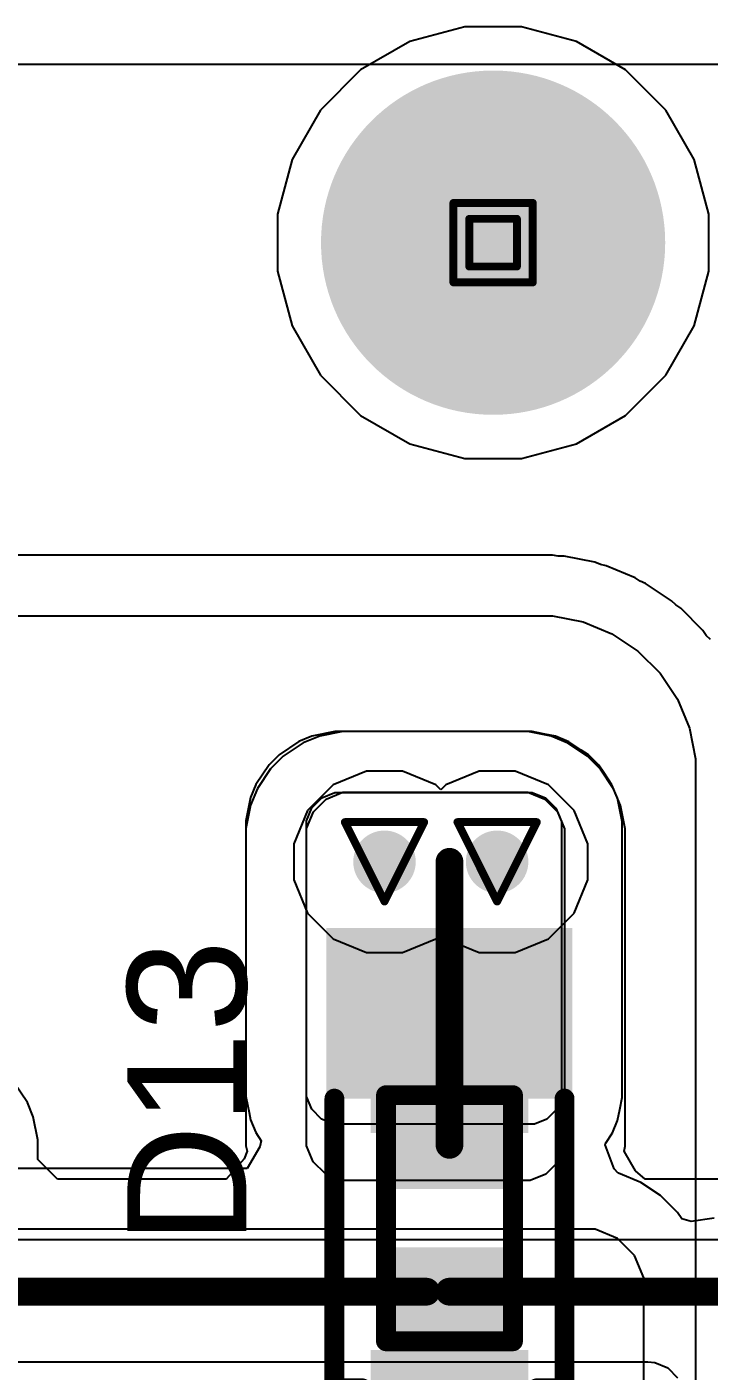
# Model space of a CAD drawing. Header units: inches. Extents: x -5 to 234, y -4 to 104.
# Drawn here: x 20.94 to 25.31, y 26.71 to 35.32 of the extents above; entities that cross this region are included whole.
import ezdxf

# ---------------------------------------------------------------- set-up
doc = ezdxf.new("R2010")
doc.units = ezdxf.units.IN
for name, color, linetype in [('Bottom Layer', 5, 'Continuous'), ('Bottom Overlay', 54, 'Continuous'), ('Bottom Paste', 16, 'Continuous'), ('Bottom Solder', 6, 'Continuous'), ('Drill Drawing', 1, 'Continuous'), ('GND', 16, 'Continuous'), ('Multi-Layer', 9, 'Continuous'), ('Pad Holes', 156, 'Continuous'), ('POWER', 76, 'Continuous'), ('Top Layer', 1, 'Continuous'), ('Top Overlay', 2, 'Continuous'), ('Top Paste', 8, 'Continuous'), ('Top Solder', 216, 'Continuous'), ('Via Holes', 16, 'Continuous')]:
    doc.layers.add(name, color=color, linetype=linetype)
doc.styles.add('Arial', font='', dxfattribs={"height": 0.2})
doc.styles.get('Arial').set_extended_font_data('Arial')

# ---------------------------------------------------------------- blocks, each defined once
blk = doc.blocks.new('R___0402_B_46')
at = {"layer": 'Bottom Layer'}
for points in [[(-0.2413, 0.3175), (-0.2412999999999999, -0.3175), (-0.6985, -0.3175), (-0.6985, 0.3175)], [(0.6985, 0.3175), (0.6985, -0.3175), (0.2413, -0.3175), (0.2412999999999999, 0.3175)]]:
    blk.add_hatch(color=5, dxfattribs=at).paths.add_polyline_path(points)
at = {"layer": 'Bottom Paste'}
for points in [[(-0.2413, 0.3175), (-0.2412999999999999, -0.3175), (-0.6985, -0.3175), (-0.6985, 0.3175)], [(0.6985, 0.3175), (0.6985, -0.3175), (0.2413, -0.3175), (0.2412999999999999, 0.3175)]]:
    blk.add_hatch(color=16, dxfattribs=at).paths.add_polyline_path(points)
at = {"layer": 'Bottom Solder'}
for points in [[(-0.18629884, 0.37250116), (-0.1862988399999999, -0.37250116), (-0.75350116, -0.37250116), (-0.75350116, 0.37250116)], [(0.75350116, 0.37250116), (0.75350116, -0.37250116), (0.18629884, -0.37250116), (0.1862988399999999, 0.37250116)]]:
    blk.add_hatch(color=6, dxfattribs=at).paths.add_polyline_path(points)
at = {"layer": 'Bottom Overlay'}
for points in [[(-0.7874, 0.4064, 0.127, 0.127, 0), (-0.7874, -0.4064, 0.127, 0.127, 0)], [(-0.7874, 0.4064, 0.127, 0.127, 0), (0.7874, 0.4064, 0.127, 0.127, 0)], [(-0.8128, 0.4318, 0.0032258, 0.0032258, 0), (0.8127974599999999, 0.4318, 0.0032258, 0.0032258, 0)], [(0.7874, 0.4064, 0.127, 0.127, 0), (0.7874, -0.4064, 0.127, 0.127, 0)], [(-0.7874, -0.4064, 0.127, 0.127, 0), (0.7874, -0.4064, 0.127, 0.127, 0)]]:
    blk.add_lwpolyline(points, format="xyseb", dxfattribs=at)
for points in [[(-0.8191499999999999, 0.4064, 0.0635, 0.0635, 1), (-0.7556499999999999, 0.4064, 0.0635, 0.0635, 1)], [(-0.8191499999999999, 0.4064, 0.0635, 0.0635, 1), (-0.7556499999999999, 0.4064, 0.0635, 0.0635, 1)], [(-0.81360518, 0.4318, 0.0016129, 0.0016129, 1), (-0.8119948199999999, 0.4318, 0.0016129, 0.0016129, 1)], [(0.7556499999999999, 0.4064, 0.0635, 0.0635, 1), (0.8191499999999999, 0.4064, 0.0635, 0.0635, 1)], [(0.7556499999999999, 0.4064, 0.0635, 0.0635, 1), (0.8191499999999999, 0.4064, 0.0635, 0.0635, 1)], [(0.81199228, 0.4318, 0.0016129, 0.0016129, 1), (0.8136026399999999, 0.4318, 0.0016129, 0.0016129, 1)], [(-0.8191499999999999, -0.4064, 0.0635, 0.0635, 1), (-0.7556499999999999, -0.4064, 0.0635, 0.0635, 1)], [(-0.8191499999999999, -0.4064, 0.0635, 0.0635, 1), (-0.7556499999999999, -0.4064, 0.0635, 0.0635, 1)], [(0.7556499999999999, -0.4064, 0.0635, 0.0635, 1), (0.8191499999999999, -0.4064, 0.0635, 0.0635, 1)], [(0.7556499999999999, -0.4064, 0.0635, 0.0635, 1), (0.8191499999999999, -0.4064, 0.0635, 0.0635, 1)]]:
    blk.add_lwpolyline(points, format="xyseb", close=True, dxfattribs=at)
blk = doc.blocks.new('0_5___T____P___74')
at = {"layer": 'Bottom Layer'}
h = blk.add_hatch(color=5, dxfattribs=at)
edge = h.paths.add_edge_path()
edge.add_arc((0, 0), 1.00000054, 0, 360)
at = {"layer": 'Bottom Solder'}
h = blk.add_hatch(color=6, dxfattribs=at)
edge = h.paths.add_edge_path()
edge.add_arc((0, 0), 1.10160054, 0, 360)
at = {"layer": 'GND'}
h = blk.add_hatch(color=16, dxfattribs=at)
edge = h.paths.add_edge_path()
edge.add_arc((0, 0), 1.00000054, 0, 360)
at = {"layer": 'Multi-Layer'}
h = blk.add_hatch(color=9, dxfattribs=at)
edge = h.paths.add_edge_path()
edge.add_arc((0, 0), 1.00000054, 0, 360)
at = {"layer": 'Pad Holes'}
h = blk.add_hatch(color=7, dxfattribs=at)
edge = h.paths.add_edge_path()
edge.add_arc((0, 0), 0.499999, 0, 360)
at = {"layer": 'POWER'}
h = blk.add_hatch(color=76, dxfattribs=at)
edge = h.paths.add_edge_path()
edge.add_arc((0, 0), 1.00000054, 0, 360)
at = {"layer": 'Top Layer'}
h = blk.add_hatch(color=1, dxfattribs=at)
edge = h.paths.add_edge_path()
edge.add_arc((0, 0), 1.00000054, 0, 360)
at = {"layer": 'Top Solder'}
h = blk.add_hatch(color=216, dxfattribs=at)
edge = h.paths.add_edge_path()
edge.add_arc((0, 0), 1.10160054, 0, 360)
blk = doc.blocks.new('SOD_323_110')
at = {"layer": 'Top Layer'}
for points in [[(-0.74999977, -0.4500003699999999), (-1.55000071, -0.4500003700000001), (-1.55000071, 0.4500003699999999), (-0.74999977, 0.4500003700000001)], [(1.55000071, -0.4500003699999999), (0.74999977, -0.4500003700000001), (0.74999977, 0.4500003699999999), (1.55000071, 0.4500003700000001)]]:
    blk.add_hatch(color=1, dxfattribs=at).paths.add_polyline_path(points)
at = {"layer": 'Top Overlay'}
for points in [[(-2.00683622, 0.48257206), (-0.91463622, 0.48257206), (-0.91463622, 0.7873720599999999), (-2.00683622, 0.7873720599999999)], [(-2.00682098, -0.50795936), (-1.57502098, -0.50795936), (-1.57502098, 0.50804064), (-2.00682098, 0.50804064)], [(-2.00680066, -0.7873872999999999), (-0.9146006600000001, -0.7873872999999999), (-0.9146006600000001, -0.4825872999999999), (-2.00680066, -0.4825872999999999)]]:
    blk.add_hatch(color=2, dxfattribs=at).paths.add_polyline_path(points)
at = {"layer": 'Top Paste'}
for points in [[(-0.74999977, -0.4500003699999999), (-1.55000071, -0.4500003700000001), (-1.55000071, 0.4500003699999999), (-0.74999977, 0.4500003700000001)], [(1.55000071, -0.4500003699999999), (0.74999977, -0.4500003700000001), (0.74999977, 0.4500003699999999), (1.55000071, 0.4500003700000001)]]:
    blk.add_hatch(color=8, dxfattribs=at).paths.add_polyline_path(points)
at = {"layer": 'Top Solder'}
for points in [[(-0.69499861, -0.5050015299999998), (-1.60500187, -0.50500153), (-1.60500187, 0.5050015299999998), (-0.69499861, 0.50500153)], [(1.60500187, -0.5050015299999998), (0.69499861, -0.50500153), (0.69499861, 0.5050015299999998), (1.60500187, 0.50500153)]]:
    blk.add_hatch(color=216, dxfattribs=at).paths.add_polyline_path(points)
at = {"layer": 'Top Overlay'}
for points in [[(0.9397999999999999, 0.7365974599999999, 0.127, 0.127, 0), (-0.91439746, 0.7366, 0.127, 0.127, 0)], [(0.9397999999999999, 0.5588, 0.127, 0.127, 0), (0.9397999999999999, 0.7365974599999999, 0.127, 0.127, 0)], [(0.9397999999999999, -0.7365974599999999, 0.127, 0.127, 0), (0.9397999999999999, -0.5588, 0.127, 0.127, 0)], [(-0.91439746, -0.7366, 0.127, 0.127, 0), (0.9397999999999999, -0.7365974599999999, 0.127, 0.127, 0)]]:
    blk.add_lwpolyline(points, format="xyseb", dxfattribs=at)
for points in [[(-0.94614746, 0.7366, 0.0635, 0.0635, 1), (-0.8826474599999999, 0.7366, 0.0635, 0.0635, 1)], [(0.9080499999999999, 0.7365974599999999, 0.0635, 0.0635, 1), (0.9715499999999999, 0.7365974599999999, 0.0635, 0.0635, 1)], [(0.9080499999999999, 0.7365974599999999, 0.0635, 0.0635, 1), (0.9715499999999999, 0.7365974599999999, 0.0635, 0.0635, 1)], [(0.9080499999999999, 0.5588, 0.0635, 0.0635, 1), (0.9715499999999999, 0.5588, 0.0635, 0.0635, 1)], [(0.9080499999999999, -0.5588, 0.0635, 0.0635, 1), (0.9715499999999999, -0.5588, 0.0635, 0.0635, 1)], [(-0.94614746, -0.7366, 0.0635, 0.0635, 1), (-0.8826474599999999, -0.7366, 0.0635, 0.0635, 1)], [(0.9080499999999999, -0.7365974599999999, 0.0635, 0.0635, 1), (0.9715499999999999, -0.7365974599999999, 0.0635, 0.0635, 1)], [(0.9080499999999999, -0.7365974599999999, 0.0635, 0.0635, 1), (0.9715499999999999, -0.7365974599999999, 0.0635, 0.0635, 1)]]:
    blk.add_lwpolyline(points, format="xyseb", close=True, dxfattribs=at)

msp = doc.modelspace()

# ---------------------------------------------------------------- hatches: boundary and pattern name
at = {"layer": 'Bottom Layer'}
h = msp.add_hatch(color=5, dxfattribs=at)
edge = h.paths.add_edge_path()
edge.add_arc((23.23159946, 29.972), 0.1999996, 0, 360)
h = msp.add_hatch(color=5, dxfattribs=at)
edge = h.paths.add_edge_path()
edge.add_arc((23.95239304, 29.972), 0.1999996, 0, 360)
at = {"layer": 'GND'}
h = msp.add_hatch(color=16, dxfattribs=at)
edge = h.paths.add_edge_path()
edge.add_arc((23.23159946, 29.972), 0.1999996, 0, 360)
h = msp.add_hatch(color=16, dxfattribs=at)
edge = h.paths.add_edge_path()
edge.add_arc((23.95239304, 29.972), 0.1999996, 0, 360)
at = {"layer": 'POWER'}
h = msp.add_hatch(color=76, dxfattribs=at)
edge = h.paths.add_edge_path()
edge.add_arc((23.23159946, 29.972), 0.1999996, 0, 360)
h = msp.add_hatch(color=76, dxfattribs=at)
edge = h.paths.add_edge_path()
edge.add_arc((23.95239304, 29.972), 0.1999996, 0, 360)
at = {"layer": 'Top Layer'}
h = msp.add_hatch(color=1, dxfattribs=at)
edge = h.paths.add_edge_path()
edge.add_arc((23.23159946, 29.972), 0.1999996, 0, 360)
h = msp.add_hatch(color=1, dxfattribs=at)
edge = h.paths.add_edge_path()
edge.add_arc((23.95239304, 29.972), 0.1999996, 0, 360)
at = {"layer": 'Via Holes'}
h = msp.add_hatch(color=7, dxfattribs=at)
edge = h.paths.add_edge_path()
edge.add_arc((23.23159946, 29.972), 0.0999998, 0, 360)
h = msp.add_hatch(color=7, dxfattribs=at)
edge = h.paths.add_edge_path()
edge.add_arc((23.95239304, 29.972), 0.0999998, 0, 360)

# ---------------------------------------------------------------- linework, layer by layer
at = {"layer": 'Bottom Layer'}
for p, q in [((22.96536936, 30.80648144), (22.81671078, 30.77691076)), ((24.1493675, 30.80648144), (22.96536936, 30.80648144)), ((24.29802608, 30.77691076), (24.1493675, 30.80648144)), ((22.71009682, 30.73275032), (22.58407218, 30.64854424)), ((22.81671078, 30.77691076), (22.71009682, 30.73275032)), ((24.4056789, 30.73231852), (24.29802608, 30.77691076)), ((24.53170354, 30.6481099), (24.4056789, 30.73231852)), ((22.58407218, 30.64854424), (22.50246452, 30.56693658)), ((24.61409352, 30.56571992), (24.53170354, 30.6481099)), ((22.50246452, 30.56693658), (22.41825844, 30.4409094)), ((24.69830214, 30.43969528), (24.61409352, 30.56571992)), ((22.41825844, 30.4409094), (22.37410054, 30.33429544)), ((22.7771579, 30.29225844), (22.8587554, 30.37385594)), ((22.8587554, 30.37385594), (22.96536936, 30.41801638)), ((22.96536936, 30.41801638), (23.023068, 30.41801638)), ((23.023068, 30.41801638), (23.023068, 30.41801638)), ((23.023068, 30.41801638), (24.09110752, 30.41801638)), ((24.09110752, 30.41801638), (24.14936496, 30.41801638)), ((24.14936496, 30.41801638), (24.25701778, 30.37342414)), ((24.25701778, 30.37342414), (24.33940776, 30.29103416)), ((24.74289438, 30.33204246), (24.69830214, 30.43969528)), ((22.37410054, 30.33429544), (22.35523342, 30.23942644)), ((22.733, 30.18564448), (22.7771579, 30.29225844)), ((24.33940776, 30.29103416), (24.384, 30.18338134)), ((24.77246506, 30.18338134), (24.74289438, 30.33204246)), ((22.35523342, 30.23942644), (22.34453494, 30.18564448)), ((22.34453494, 30.18564448), (22.34453494, 28.21058112)), ((22.733, 30.12794838), (22.733, 30.18564448)), ((22.733, 28.21057096), (22.733, 30.12794838)), ((24.384, 30.12512389999999), (24.38399492, 28.20669238)), ((24.384, 30.18338134), (24.384, 30.12512389999999)), ((24.384, 30.12512389999999), (24.384, 30.12512389999999)), ((24.77245998, 28.20674572), (24.77246506, 30.18338134)), ((20.94620652, 28.43132998), (20.86200044, 28.55734954)), ((20.98369438, 28.34082978), (20.94620652, 28.43132998)), ((21.01326506, 28.19217882), (20.98369438, 28.34082978)), ((21.01326506, 28.06776454), (21.01326506, 28.19217882)), ((22.34453494, 28.21058112), (22.3445324, 28.15521166)), ((22.3445324, 28.15521166), (22.34453494, 28.15520404)), ((22.34453494, 28.15520404), (22.3445324, 28.15519642)), ((22.3445324, 28.15519642), (22.35156566, 28.11984216)), ((22.73299746, 28.15519388), (22.733, 28.21056334)), ((22.77537482, 28.05288522), (22.73299746, 28.15519388)), ((22.733, 28.21056334), (22.733, 28.21057096)), ((24.38400254, 28.15209254), (24.342217, 28.0512012)), ((24.38399492, 28.20669238), (24.38400254, 28.15209254)), ((24.76605156, 28.11984216), (24.7724676, 28.15210778)), ((24.7724676, 28.15214588), (24.77245998, 28.20674572)), ((24.77246506, 28.15212556), (24.7724676, 28.15214588)), ((24.7724676, 28.15210778), (24.77246506, 28.15212556)), ((21.13898998, 27.94203962), (21.01326506, 28.06776454)), ((22.33443844, 28.07143738), (22.21975744, 27.9421717)), ((22.35156566, 28.11984216), (22.33443844, 28.07143738)), ((22.85368048, 27.9745821), (22.77537482, 28.05288522)), ((24.342217, 28.0512012), (24.26499846, 27.9739852)), ((24.83928738, 27.99419344), (24.76605156, 28.11984216)), ((22.95599168, 27.93220728), (22.85368048, 27.9745821)), ((24.26499846, 27.9739852), (24.16410712, 27.9322022)), ((24.89940664, 27.94205232), (24.83928738, 27.99419344)), ((22.21943994, 27.94203962), (21.13898998, 27.94203962)), ((22.21975744, 27.9421717), (22.21943994, 27.94203962)), ((23.01136114, 27.93220982), (22.95599168, 27.93220728)), ((24.10950982, 27.93220982), (23.01136114, 27.93220982)), ((24.16410712, 27.9322022), (24.10950728, 27.93220982)), ((24.10950728, 27.93220982), (24.10950982, 27.93220982)), ((24.89943458, 27.94204216), (24.89940664, 27.94205232)), ((26.29194894, 27.94204216), (24.89943458, 27.94204216)), ((26.235914, 27.5535771), (20.83342036, 27.55357456)), ((17.17764916, 26.7716), (24.91739746, 26.77159238)), ((24.91739746, 26.77159238), (24.96199478, 26.76720072)), ((24.96199478, 26.76720072), (25.0444, 26.73306566)), ((25.0444, 26.73306566), (25.1074682, 26.66999238))]:
    msp.add_line(p, q, dxfattribs=at)
for points in [[(23.64759304, 28.16080982, 0.1778, 0.1778, 0), (23.64759304, 29.972, 0.1778, 0.1778, 0)], [(17.4117, 27.22100982, 0.1778, 0.1778, 0), (23.49897256, 27.22100982, 0.1778, 0.1778, 0)], [(23.64759304, 27.22100982, 0.1778, 0.1778, 0), (25.95917084, 27.22100982, 0.1778, 0.1778, 0)]]:
    msp.add_lwpolyline(points, format="xyseb", dxfattribs=at)
for points in [[(23.60314304, 29.972, 0.08889999999999999, 0.08889999999999999, 1), (23.69204304, 29.972, 0.08889999999999999, 0.08889999999999999, 1)], [(23.60314304, 28.16080982, 0.08889999999999999, 0.08889999999999999, 1), (23.69204304, 28.16080982, 0.08889999999999999, 0.08889999999999999, 1)], [(23.45452256, 27.22100982, 0.08889999999999999, 0.08889999999999999, 1), (23.54342256, 27.22100982, 0.08889999999999999, 0.08889999999999999, 1)], [(23.60314304, 27.22100982, 0.08889999999999999, 0.08889999999999999, 1), (23.69204304, 27.22100982, 0.08889999999999999, 0.08889999999999999, 1)]]:
    msp.add_lwpolyline(points, format="xyseb", close=True, dxfattribs=at)
at = {"layer": 'Drill Drawing'}
for points in [[(23.6728, 34.1884, 0.0508, 0.0508, 0), (24.1808, 34.1884, 0.0508, 0.0508, 0)], [(23.6728, 33.6804, 0.0508, 0.0508, 0), (23.6728, 34.1884, 0.0508, 0.0508, 0)], [(24.1808, 33.6804, 0.0508, 0.0508, 0), (24.1808, 34.1884, 0.0508, 0.0508, 0)], [(23.7744, 34.0868, 0.0508, 0.0508, 0), (24.0792, 34.0868, 0.0508, 0.0508, 0)], [(23.7744, 33.782, 0.0508, 0.0508, 0), (23.7744, 34.0868, 0.0508, 0.0508, 0)], [(24.0792, 33.782, 0.0508, 0.0508, 0), (24.0792, 34.0868, 0.0508, 0.0508, 0)], [(23.7744, 33.782, 0.0508, 0.0508, 0), (24.0792, 33.782, 0.0508, 0.0508, 0)], [(23.6728, 33.6804, 0.0508, 0.0508, 0), (24.1808, 33.6804, 0.0508, 0.0508, 0)], [(22.97759946, 30.226, 0.0508, 0.0508, 0), (23.48559946, 30.226, 0.0508, 0.0508, 0)], [(22.97759946, 30.226, 0.0508, 0.0508, 0), (23.23159946, 29.718, 0.0508, 0.0508, 0)], [(23.23159946, 29.718, 0.0508, 0.0508, 0), (23.48559946, 30.226, 0.0508, 0.0508, 0)], [(23.69839304, 30.226, 0.0508, 0.0508, 0), (24.20639304, 30.226, 0.0508, 0.0508, 0)], [(23.69839304, 30.226, 0.0508, 0.0508, 0), (23.95239304, 29.718, 0.0508, 0.0508, 0)], [(23.95239304, 29.718, 0.0508, 0.0508, 0), (24.20639304, 30.226, 0.0508, 0.0508, 0)]]:
    msp.add_lwpolyline(points, format="xyseb", dxfattribs=at)
for points in [[(23.6601, 34.1884, 0.0254, 0.0254, 1), (23.6855, 34.1884, 0.0254, 0.0254, 1)], [(23.6601, 34.1884, 0.0254, 0.0254, 1), (23.6855, 34.1884, 0.0254, 0.0254, 1)], [(24.1681, 34.1884, 0.0254, 0.0254, 1), (24.1935, 34.1884, 0.0254, 0.0254, 1)], [(24.1681, 34.1884, 0.0254, 0.0254, 1), (24.1935, 34.1884, 0.0254, 0.0254, 1)], [(23.7617, 34.0868, 0.0254, 0.0254, 1), (23.7871, 34.0868, 0.0254, 0.0254, 1)], [(23.7617, 34.0868, 0.0254, 0.0254, 1), (23.7871, 34.0868, 0.0254, 0.0254, 1)], [(24.0665, 34.0868, 0.0254, 0.0254, 1), (24.0919, 34.0868, 0.0254, 0.0254, 1)], [(24.0665, 34.0868, 0.0254, 0.0254, 1), (24.0919, 34.0868, 0.0254, 0.0254, 1)], [(23.7617, 33.782, 0.0254, 0.0254, 1), (23.7871, 33.782, 0.0254, 0.0254, 1)], [(23.7617, 33.782, 0.0254, 0.0254, 1), (23.7871, 33.782, 0.0254, 0.0254, 1)], [(24.0665, 33.782, 0.0254, 0.0254, 1), (24.0919, 33.782, 0.0254, 0.0254, 1)], [(24.0665, 33.782, 0.0254, 0.0254, 1), (24.0919, 33.782, 0.0254, 0.0254, 1)], [(23.6601, 33.6804, 0.0254, 0.0254, 1), (23.6855, 33.6804, 0.0254, 0.0254, 1)], [(23.6601, 33.6804, 0.0254, 0.0254, 1), (23.6855, 33.6804, 0.0254, 0.0254, 1)], [(24.1681, 33.6804, 0.0254, 0.0254, 1), (24.1935, 33.6804, 0.0254, 0.0254, 1)], [(24.1681, 33.6804, 0.0254, 0.0254, 1), (24.1935, 33.6804, 0.0254, 0.0254, 1)], [(22.96489946, 30.226, 0.0254, 0.0254, 1), (22.99029946, 30.226, 0.0254, 0.0254, 1)], [(22.96489946, 30.226, 0.0254, 0.0254, 1), (22.99029946, 30.226, 0.0254, 0.0254, 1)], [(23.47289946, 30.226, 0.0254, 0.0254, 1), (23.49829946, 30.226, 0.0254, 0.0254, 1)], [(23.47289946, 30.226, 0.0254, 0.0254, 1), (23.49829946, 30.226, 0.0254, 0.0254, 1)], [(23.68569304, 30.226, 0.0254, 0.0254, 1), (23.71109304, 30.226, 0.0254, 0.0254, 1)], [(23.68569304, 30.226, 0.0254, 0.0254, 1), (23.71109304, 30.226, 0.0254, 0.0254, 1)], [(24.19369304, 30.226, 0.0254, 0.0254, 1), (24.21909304, 30.226, 0.0254, 0.0254, 1)], [(24.19369304, 30.226, 0.0254, 0.0254, 1), (24.21909304, 30.226, 0.0254, 0.0254, 1)], [(23.21889946, 29.718, 0.0254, 0.0254, 1), (23.24429946, 29.718, 0.0254, 0.0254, 1)], [(23.21889946, 29.718, 0.0254, 0.0254, 1), (23.24429946, 29.718, 0.0254, 0.0254, 1)], [(23.93969304, 29.718, 0.0254, 0.0254, 1), (23.96509304, 29.718, 0.0254, 0.0254, 1)], [(23.93969304, 29.718, 0.0254, 0.0254, 1), (23.96509304, 29.718, 0.0254, 0.0254, 1)]]:
    msp.add_lwpolyline(points, format="xyseb", close=True, dxfattribs=at)
at = {"layer": 'GND'}
for p, q in [((23.116032, 30.5529996), (22.90248912, 30.46454664)), ((23.34716692, 30.5529996), (23.116032, 30.5529996)), ((23.5607098, 30.46454664), (23.34716692, 30.5529996)), ((23.83682558, 30.5529996), (23.6232827, 30.46454664)), ((24.0679605, 30.5529996), (23.83682558, 30.5529996)), ((24.28150338, 30.46454664), (24.0679605, 30.5529996)), ((22.90248912, 30.46454664), (22.73905282, 30.30111034)), ((23.59199752, 30.43326146), (23.5607098, 30.46454664)), ((23.6232827, 30.46454664), (23.59199752, 30.43326146)), ((24.44493968, 30.30111034), (24.28150338, 30.46454664)), ((22.73905282, 30.30111034), (22.65059986, 30.08756746)), ((24.53339264, 30.08756746), (24.44493968, 30.30111034)), ((22.65059986, 30.08756746), (22.65059986, 29.85643254)), ((24.53339264, 29.85643254), (24.53339264, 30.08756746)), ((22.65059986, 29.85643254), (22.73905282, 29.64288966)), ((24.44493968, 29.64288966), (24.53339264, 29.85643254)), ((22.73905282, 29.64288966), (22.90248912, 29.47945336)), ((24.28150338, 29.47945336), (24.44493968, 29.64288966)), ((23.5607098, 29.47945336), (23.59199752, 29.51073854)), ((23.59199752, 29.51073854), (23.6232827, 29.47945336)), ((22.90248912, 29.47945336), (23.116032, 29.3910004)), ((23.34716692, 29.3910004), (23.5607098, 29.47945336)), ((23.6232827, 29.47945336), (23.83682558, 29.3910004)), ((24.0679605, 29.3910004), (24.28150338, 29.47945336)), ((23.116032, 29.3910004), (23.34716692, 29.3910004)), ((23.83682558, 29.3910004), (24.0679605, 29.3910004))]:
    msp.add_line(p, q, dxfattribs=at)
at = {"layer": 'POWER'}
for p, q in [((23.7449868, 35.31540054), (23.39375306, 35.22128846)), ((24.1086132, 35.31540054), (23.7449868, 35.31540054)), ((24.45984694, 35.22128846), (24.1086132, 35.31540054)), ((23.39375306, 35.22128846), (23.07884386, 35.03947526)), ((24.77475614, 35.03947526), (24.45984694, 35.22128846)), ((23.07884386, 35.03947526), (22.82172474, 34.78235614)), ((25.03187526, 34.78235614), (24.77475614, 35.03947526)), ((22.82172474, 34.78235614), (22.63991154, 34.46744694)), ((25.21368846, 34.46744694), (25.03187526, 34.78235614)), ((22.63991154, 34.46744694), (22.54579946, 34.1162132)), ((25.30780054, 34.1162132), (25.21368846, 34.46744694)), ((22.54579946, 34.1162132), (22.54579946, 33.7525868)), ((25.30780054, 33.7525868), (25.30780054, 34.1162132)), ((22.54579946, 33.7525868), (22.63991154, 33.40135306)), ((25.21368846, 33.40135306), (25.30780054, 33.7525868)), ((22.63991154, 33.40135306), (22.82172474, 33.08644386)), ((25.03187526, 33.08644386), (25.21368846, 33.40135306)), ((22.82172474, 33.08644386), (23.07884386, 32.82932474)), ((24.77475614, 32.82932474), (25.03187526, 33.08644386)), ((23.07884386, 32.82932474), (23.39375306, 32.64751154)), ((24.45984694, 32.64751154), (24.77475614, 32.82932474)), ((23.39375306, 32.64751154), (23.7449868, 32.55339946)), ((24.1086132, 32.55339946), (24.45984694, 32.64751154)), ((23.7449868, 32.55339946), (24.1086132, 32.55339946)), ((24.2062, 31.93526506), (15.57617408, 31.93525744)), ((24.30626584, 31.93526506), (24.2062, 31.93526506)), ((24.34379434, 31.92779999999999), (24.30626584, 31.93526506)), ((24.38205182, 31.92779999999999), (24.34379434, 31.92779999999999)), ((24.57834048, 31.88875512), (24.38205182, 31.92779999999999)), ((24.61368712, 31.87411456), (24.57834048, 31.88875512)), ((24.65121308, 31.8666495), (24.61368712, 31.87411456)), ((24.83611492, 31.79006088), (24.65121308, 31.8666495)), ((24.86792842, 31.76880362), (24.83611492, 31.79006088)), ((24.90327506, 31.75416306), (24.86792842, 31.76880362)), ((25.06968062, 31.64297456), (24.90327506, 31.75416306)), ((25.09673416, 31.61592101999999), (25.06968062, 31.64297456)), ((25.12854766, 31.59466376), (25.09673416, 31.61592101999999)), ((25.27006376, 31.45314766), (25.12854766, 31.59466376)), ((15.57617408, 31.54679238), (24.2062, 31.5468)), ((24.2062, 31.5468), (24.30626584, 31.5468)), ((24.30626584, 31.5468), (24.5025545, 31.50775512)), ((24.5025545, 31.50775512), (24.68745634, 31.4311665)), ((24.68745634, 31.4311665), (24.8538619, 31.319978)), ((25.29132102, 31.42133416), (25.27006376, 31.45314766)), ((25.31837456, 31.39428062), (25.29132102, 31.42133416)), ((24.8538619, 31.319978), (24.995378, 31.1784619)), ((24.995378, 31.1784619), (25.1065665, 31.01205634)), ((25.1065665, 31.01205634), (25.18315512, 30.8271545)), ((25.18315512, 30.8271545), (25.2222, 30.63086584)), ((25.2222, 30.63086584), (25.2222, 30.5308)), ((23.116032, 30.5529996), (22.90248912, 30.46454664)), ((23.34716692, 30.5529996), (23.116032, 30.5529996)), ((23.5607098, 30.46454664), (23.34716692, 30.5529996)), ((23.83682558, 30.5529996), (23.6232827, 30.46454664)), ((24.0679605, 30.5529996), (23.83682558, 30.5529996)), ((24.28150338, 30.46454664), (24.0679605, 30.5529996)), ((22.90248912, 30.46454664), (22.73905282, 30.30111034)), ((23.59199752, 30.43326146), (23.5607098, 30.46454664)), ((23.6232827, 30.46454664), (23.59199752, 30.43326146)), ((24.44493968, 30.30111034), (24.28150338, 30.46454664)), ((25.2222, 30.5308), (25.2222, 21.57590554)), ((22.73905282, 30.30111034), (22.65059986, 30.08756746)), ((24.53339264, 30.08756746), (24.44493968, 30.30111034)), ((22.65059986, 30.08756746), (22.65059986, 29.85643254)), ((24.53339264, 29.85643254), (24.53339264, 30.08756746)), ((22.65059986, 29.85643254), (22.73905282, 29.64288966)), ((24.44493968, 29.64288966), (24.53339264, 29.85643254)), ((22.73905282, 29.64288966), (22.90248912, 29.47945336)), ((24.28150338, 29.47945336), (24.44493968, 29.64288966)), ((23.5607098, 29.47945336), (23.59199752, 29.51073854)), ((23.59199752, 29.51073854), (23.6232827, 29.47945336)), ((22.90248912, 29.47945336), (23.116032, 29.3910004)), ((23.34716692, 29.3910004), (23.5607098, 29.47945336)), ((23.6232827, 29.47945336), (23.83682558, 29.3910004)), ((24.0679605, 29.3910004), (24.28150338, 29.47945336)), ((23.116032, 29.3910004), (23.34716692, 29.3910004)), ((23.83682558, 29.3910004), (24.0679605, 29.3910004))]:
    msp.add_line(p, q, dxfattribs=at)
at = {"layer": 'Top Layer'}
for p, q in [((20.62010862, 35.07677262), (26.21749138, 35.07677262)), ((22.91460492, 30.80509968), (22.76594634, 30.77553662)), ((22.959695, 30.80509714), (22.91460492, 30.80509968)), ((24.1773075, 30.80510984), (22.959695, 30.80509714)), ((24.17731512, 30.8051073), (24.1773075, 30.80510984)), ((24.17732274, 30.80510984), (24.17731512, 30.8051073)), ((24.2580033, 30.78905958), (24.17732274, 30.80510984)), ((22.68262164, 30.74102564), (22.55660208, 30.65682718)), ((22.76594634, 30.77553662), (22.68262164, 30.74102564)), ((24.32596862, 30.7755417), (24.2580033, 30.78905958)), ((24.3259737, 30.77553916), (24.32596862, 30.7755417)), ((24.32598132, 30.77553662), (24.3259737, 30.77553916)), ((24.41169616, 30.74002996), (24.32598132, 30.77553662)), ((24.49070286, 30.68723606), (24.41169616, 30.74002996)), ((22.55660208, 30.65682718), (22.49282014, 30.59304778)), ((24.53771318, 30.65582388), (24.49070286, 30.68723606)), ((24.6033163, 30.59022076), (24.53771318, 30.65582388)), ((22.49282014, 30.59304778), (22.4086166, 30.46703076)), ((24.63472848, 30.54321044), (24.6033163, 30.59022076)), ((24.68752238, 30.46420373999999), (24.63472848, 30.54321044)), ((22.4086166, 30.46703076), (22.37410308, 30.3837086)), ((24.72303158, 30.37847874), (24.68752238, 30.46420373999999)), ((22.37410308, 30.3837086), (22.34453494, 30.23505256)), ((22.76750844, 30.31836456), (22.83127514, 30.38212872)), ((22.83127514, 30.38212872), (22.91458968, 30.41663462)), ((22.91458968, 30.41663462), (22.95967722, 30.41663208)), ((22.95967722, 30.41663208), (24.17731258, 30.41664478)), ((24.17731258, 30.41664478), (24.26302742, 30.38113812)), ((24.26302742, 30.38113812), (24.32863054, 30.315535)), ((24.75260226, 30.22983032), (24.72303158, 30.37847874)), ((22.733, 30.23505256), (22.76750844, 30.31836456)), ((24.32863054, 30.315535), (24.3641372, 30.22982016)), ((22.34453494, 30.23505256), (22.34453494, 28.51310528)), ((22.733, 28.51308242), (22.733, 30.23505256)), ((24.3641372, 30.22982016), (24.3641372, 30.18343214)), ((24.75259718, 28.50751728), (24.75260226, 30.22983032)), ((24.3641372, 30.18343214), (24.36413212, 28.50747156)), ((22.34453494, 28.51310528), (22.3445324, 28.46918868)), ((22.73299746, 28.46916582), (22.733, 28.51308242)), ((24.36413212, 28.50747156), (24.3641372, 28.46467002)), ((24.75260226, 28.46471574), (24.75259718, 28.50751728)), ((22.3445324, 28.46918868), (22.34453494, 28.46917344)), ((22.34453494, 28.46917344), (22.3445324, 28.46916074)), ((22.3445324, 28.46916074), (22.36475334, 28.36750232)), ((22.76661182, 28.38801536), (22.73299746, 28.46916582)), ((24.3641372, 28.46467002), (24.33138136, 28.3855795)), ((24.73720478, 28.38726606), (24.75260226, 28.4646878)), ((24.75259972, 28.4647005), (24.75260226, 28.46471574)), ((24.75260226, 28.4646878), (24.75259972, 28.4647005)), ((22.36475334, 28.36750232), (22.37409546, 28.32052756)), ((22.37409546, 28.32052756), (22.374098, 28.32052248)), ((22.374098, 28.32052248), (22.37410308, 28.32050216)), ((22.37410308, 28.32050216), (22.40771744, 28.23935424)), ((22.82872244, 28.32590728), (22.76661182, 28.38801536)), ((22.9098729, 28.292298), (22.82872244, 28.32590728)), ((24.27084808, 28.32504876), (24.19175756, 28.29229546)), ((24.33138136, 28.3855795), (24.27084808, 28.32504876)), ((24.69028336, 28.2369387), (24.7230392, 28.31602922)), ((24.7230392, 28.31602922), (24.72304174, 28.31604446)), ((24.72304174, 28.31604446), (24.72304936, 28.31605462)), ((24.72304936, 28.31605462), (24.73720478, 28.38726606)), ((22.40771744, 28.23935424), (22.44251544, 28.18727408)), ((22.95379204, 28.29230054), (22.9098729, 28.292298)), ((24.14895602, 28.29230308), (22.95379204, 28.29230054)), ((24.19175756, 28.29229546), (24.14895602, 28.29230308)), ((24.64515772, 28.16939502), (24.6902732, 28.2369133)), ((24.6902732, 28.2369133), (24.69027574, 28.23692854)), ((24.69027574, 28.23692854), (24.69028336, 28.2369387)), ((22.43407502, 28.14878546), (22.3516825, 28.00947662)), ((22.44251544, 28.18727408), (22.43407502, 28.14878546)), ((24.6448707, 28.1600402), (24.64515772, 28.16939502)), ((24.70231534, 28.00702298), (24.6448707, 28.1600402)), ((22.35167996, 28.00947408), (20.68379912, 28.00947408)), ((22.3516825, 28.00947662), (22.35167996, 28.00947408)), ((24.72700414, 27.98038346), (24.70231534, 28.00702298)), ((24.72941206, 27.9799034), (24.72700414, 27.98038346)), ((24.87221594, 27.92075188), (24.72941206, 27.9799034)), ((24.99823804, 27.83654326), (24.87221594, 27.92075188)), ((25.1075317, 27.7272496), (24.99823804, 27.83654326)), ((25.13410772, 27.68747574), (25.1075317, 27.7272496)), ((24.50347144, 27.62100902), (18.50280018, 27.62100902)), ((24.58075348, 27.62100902), (24.50347144, 27.62100902)), ((24.72355228, 27.5618575), (24.58075348, 27.62100902)), ((25.19383582, 27.6708362), (25.13410772, 27.68747574)), ((25.34130568, 27.6912832), (25.19383582, 27.6708362)), ((24.83284594, 27.45256384), (24.72355228, 27.5618575)), ((24.89199746, 27.30976504), (24.83284594, 27.45256384)), ((24.89199746, 24.84043546), (24.89199746, 27.30976504))]:
    msp.add_line(p, q, dxfattribs=at)
for points in [[(23.64759304, 28.69230482, 0.1778, 0.1778, 0), (23.64759304, 29.972, 0.1778, 0.1778, 0)], [(23.64759304, 28.69230482, 0.1778, 0.1778, 0), (23.6476032, 28.69230482, 0.1778, 0.1778, 0)]]:
    msp.add_lwpolyline(points, format="xyseb", dxfattribs=at)
for points in [[(23.60314304, 29.972, 0.08889999999999999, 0.08889999999999999, 1), (23.69204304, 29.972, 0.08889999999999999, 0.08889999999999999, 1)], [(23.60314304, 28.69230482, 0.08889999999999999, 0.08889999999999999, 1), (23.69204304, 28.69230482, 0.08889999999999999, 0.08889999999999999, 1)], [(23.60314304, 28.69230482, 0.08889999999999999, 0.08889999999999999, 1), (23.69204304, 28.69230482, 0.08889999999999999, 0.08889999999999999, 1)], [(23.6031532, 28.69230482, 0.08889999999999999, 0.08889999999999999, 1), (23.6920532, 28.69230482, 0.08889999999999999, 0.08889999999999999, 1)]]:
    msp.add_lwpolyline(points, format="xyseb", close=True, dxfattribs=at)

# ---------------------------------------------------------------- block references
for name, p, rotation in [('0_5___T____P___74', (23.9268, 33.9344), 90), ('SOD_323_110', (23.6476032, 27.54230458), 270), ('R___0402_B_46', (23.64759304, 27.69090982), 90)]:
    msp.add_blockref(name, p, dxfattribs=dict(rotation=rotation))

# ---------------------------------------------------------------- texts
at = {"layer": 'Top Overlay', "style": 'Arial'}
msp.add_text('D13', height=0.7619999999999999, rotation=90, dxfattribs=at).set_placement((22.34694794, 27.52102954))

doc.saveas('drawing.dxf')
